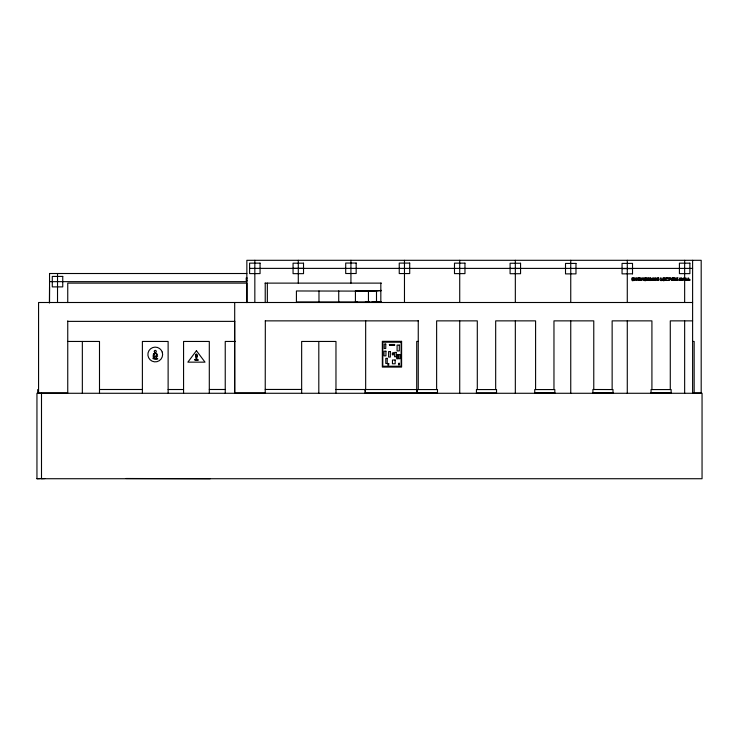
<?xml version="1.0" encoding="UTF-8"?>
<svg xmlns="http://www.w3.org/2000/svg" width="739" height="739" viewBox="0 0 739 739"><rect width="100%" height="100%" fill="white"/><g stroke="black" fill="none" stroke-linecap="round" stroke-linejoin="round"><path stroke-width="1.11" d="M49.411 303.036L49.541 286.889M390.866 344.494L390.866 345.335L391.337 344.494M390.755 345.298C389.241 345.344 390.802 344.873 392.326 344.494M390.275 345.353C390.155 344.254 390.404 345.39 389.388 344.494L394.654 344.494L394.589 345.353L391.855 345.307L391.827 344.494M389.388 344.522C390.709 344.134 389.287 346.406 389.527 344.494M156.308 359.015C157.472 358.757 156.114 358.489 156.243 359.089M392.418 345.039L392.104 344.494M392.945 344.494L392.714 345.289L393.582 345.187M393.037 344.947L393.194 344.494M394.081 344.577L394.441 345.353L394.515 344.494M392.27 345.335L392.852 345.187M391.18 345.113L390.931 344.642M394.072 345.187L394.164 344.494L394.423 345.011M195.983 359.431L195.983 360.226M155.855 358.711L156.021 358.738M196.251 359.875L196.417 359.902M393.517 345.335L393.554 344.54L392.991 344.882M634.57 279.97C635.494 282.233 633.434 277.227 635.097 277.892L636.334 279.453C635.808 273.541 638.487 285.042 634.709 278.372M390.21 345.187L390.478 344.716M390.478 344.503L390.654 345.335M389.592 345.058L389.85 344.494M391.485 344.494L391.846 345.224L391.273 344.827M389.629 344.494L389.915 345.242M665.34 278.686L665.525 278.363A1.312 1.312 0 0 1 666.809 277.919M154.876 359.043C155.938 357.842 154.968 359.597 154.904 358.609M392.668 345.261L392.575 344.494M154.673 353.371L153.638 354.572L153.25 354.24L154.968 352.909M196.999 360.216L197.101 359.662L196.879 360.179M391.818 345.261L391.725 344.494M681.09 280.33L681.266 279.203L680.379 279.203L680.73 280.414L679.418 280.414M668.619 280.33C669.451 279.111 668.148 278.104 667.964 277.892L670.227 277.892C669.229 277.679 670.495 281.125 668.435 280.414M154.968 359.062L154.867 358.507M682.319 280.414L683.695 277.846L684.998 280.414M381.398 290.686L355.422 290.907L355.422 301.955L369.583 301.955M381.398 290.381L374.59 291.138L296.422 290.972L296.422 301.955L357.306 301.955M640.011 280.34C639.217 274.409 643.66 280.608 639.928 280.414M646.764 280.34L646.68 277.966L648.787 277.892C647.53 278.843 648.177 278.686 647.881 280.275M652.047 280.34C651.493 277.107 653.812 277.051 653.193 280.34M676.009 280.34L675.926 277.966L678.033 277.892C676.767 278.834 677.432 278.686 677.127 280.275M679.501 280.34C678.596 278.483 680.998 276.414 680.379 279.037L681.266 279.037C681.053 276.257 682.651 278.723 682.226 280.414M685.192 280.34C684.748 276.977 686.817 277.208 686.402 280.275M687.723 280.34C687.288 276.977 689.348 277.208 688.933 280.275M661.59 280.275L662.412 279.527L662.32 280.414C657.553 282.03 661.747 273.836 661.377 280.275M686.614 280.275L687.436 279.527L687.344 280.414C683.076 280.33 684.157 279.85 680.915 280.414M689.145 280.275L689.967 279.527L689.875 280.414L687.639 280.414M380.825 301.955L365.334 302.112M633.037 280.275L633.979 279.61L633.868 280.414C631.032 282.566 630.857 275.887 633.794 277.892C632.538 278.834 633.194 278.686 632.889 280.275M645.498 280.275L646.44 279.61L646.32 280.414C643.484 282.566 643.318 275.887 646.255 277.892C644.99 278.843 645.637 278.686 645.35 280.275M648.029 280.275L648.971 279.61L648.86 280.414L646.68 280.414M663.973 280.275L664.915 279.61L664.804 280.414C661.968 282.566 661.793 275.887 664.731 277.892C663.465 278.834 664.13 278.686 663.825 280.275M677.275 280.275L678.217 279.61L678.106 280.414L675.095 280.414L674.116 279.268M36.95 478.724L702.05 478.724L702.05 393.277L36.95 393.277L36.95 478.724L40.377 478.53M44.922 478.53L41.495 478.724L41.495 393.277M650.255 279.13C651.456 275.592 650.311 282.261 649.535 280.229C648.399 275.592 652.269 278.548 651.918 280.414M249.597 268.377L692.609 268.405M293.06 268.414L303.526 268.414M510.095 268.479L520.561 268.479M622.053 268.627L632.519 268.627M49.541 273.513L246.854 273.513M632.519 273.818L622.053 273.864L622.053 263.398L632.519 263.398L632.519 273.864M246.854 277.947L246.336 277.947L246.336 280.58L246.854 280.58M246.336 278.076L246.854 278.076M673.044 277.966C672.342 284.432 668.952 276.22 671.381 278.344C670.365 281.808 674.088 279.499 672.176 277.966C675.917 276.562 674.975 279.25 675.889 280.34M246.336 278.113L246.854 278.15M674.116 279.13C676.351 275.629 672.98 284.709 673.174 277.966M650.154 279.268L651.124 280.414L653.276 280.414M246.336 279.638L246.854 279.638M654.311 280.414C653.248 281.291 652.906 277.19 654.311 277.892L655.548 279.453C655.013 273.559 657.719 285.023 653.923 278.372L654.255 280.34M246.336 280.46L246.854 280.524M49.541 281.651L246.854 281.651M265.061 283.12L381.407 283.12M376.502 302.029L381.398 302.029M692.609 302.5L38.567 302.5L38.567 392.936L67.748 392.936L67.748 320.865M265.227 320.865L418.256 320.865M692.609 320.865L670.282 320.865L670.282 389.564M67.748 321.373L234.697 321.373M67.471 341.455L99.497 341.455L99.497 393.277M235.529 341.455L225.238 341.455L225.238 393.277M418.256 341.409L416.713 341.409L416.713 393.277M692.609 341.455L694.152 341.455L694.152 392.936M394.118 344.651L394.58 345.353M195.918 356.632L195.576 354.923L197.295 354.923L196.953 356.632M194.948 359.45C195.318 361.574 194.468 358.554 195.447 359.967L196.011 359.431M196.011 360.253L194.985 359.551M99.497 389.499L142.387 389.499M168.123 389.518L183.568 389.518M209.303 389.49L225.238 389.49M265.246 389.453L301.651 389.453M335.968 389.499L437.488 389.564L437.488 393.277M234.642 321.012L234.697 392.936L265.329 392.936M437.488 392.936L364.955 392.88L365.158 389.499L365.417 391.217M476.443 392.936L496.534 392.936M534.731 392.936L554.823 392.936M592.909 392.936L613 392.936M651.059 392.936L671.141 392.936M692.609 392.936L701.191 392.936M126.147 478.502L210.245 478.724M371.883 302.048L376.502 302.233L376.502 290.686M638.653 279.425C638.958 282.307 636.307 277.43 638.949 278.086A0.97 0.97 0 0 1 639.29 278.409L639.512 277.836L638.163 277.864A1.33 1.33 0 0 0 637.443 278.224L637.175 279.758L638.745 280.46A2.494 2.494 0 0 0 639.512 280.257L639.808 279.36L638.588 279.425M666.883 277.864C668.887 278.797 666.55 277.494 665.931 278.788A2.097 2.097 0 0 0 665.987 279.73C666.273 281.032 668.638 279.342 666.892 280.441A1.737 1.737 0 0 1 666.218 280.432L665.737 280.22A1.136 1.136 0 0 1 665.405 279.841M265.329 320.865L265.227 392.936M155.559 352.909L157.268 354.221L156.89 354.572L155.864 353.371M701.191 393.277L701.191 260.304L246.854 260.304L246.854 302.639M692.609 260.304L692.609 393.277M684.647 260.304L684.647 302.5M684.647 320.865L684.647 393.277M671.141 393.277L671.141 389.564L651.059 389.564L651.059 393.277M670.282 393.277L670.282 392.788L651.918 392.788L651.918 393.277M651.918 389.564L651.918 320.865L612.141 320.865L612.141 389.564M627.282 260.304L627.282 302.5M627.282 320.865L627.282 393.277M613 393.277L613 389.564L592.909 389.499L592.909 393.277M612.114 393.277L612.141 392.788L593.768 392.788L593.768 393.277M593.768 389.564L593.768 320.865L553.964 320.865L553.964 389.564M570.748 260.304L570.748 302.5M570.748 320.865L570.748 393.277M554.823 393.277L554.823 389.564L534.731 389.564L534.731 393.277M553.964 393.277L553.964 392.788L535.59 392.788L535.59 393.277M535.59 389.564L535.59 320.865L495.675 320.865L495.675 389.564M515.332 260.304L515.332 302.5M515.332 320.865L515.332 393.277M496.534 393.277L496.534 389.564L476.443 389.564L476.443 393.277M477.302 389.564L477.302 320.865L436.629 320.865L436.629 389.564M459.723 260.304L459.723 302.5M459.723 320.865L459.723 393.277M436.629 393.277L436.629 392.788L418.256 392.788L418.256 393.277M418.256 320.569L418.256 389.564M417.406 389.564L417.406 393.277M404.473 260.304L404.473 302.5M394.358 344.494L394.33 345.335L393.998 344.494M393.896 344.494L393.896 345.335M393.711 344.494L393.619 345.335M393.434 344.494L393.379 345.335M392.464 344.494L392.464 345.335M391.993 344.494L391.993 345.335M391.005 344.494L391.005 345.335M390.802 344.494L390.802 345.335M390.497 344.476L390.414 345.335M380.825 283.12L380.825 302.5M368.456 291.148L368.456 302.233M365.666 320.569L365.666 389.499M350.933 260.304L350.933 283.12M338.73 290.898L338.73 301.955M335.968 393.277L335.968 341.455L301.651 341.455L301.651 393.277M318.98 290.954L318.98 301.955M318.805 341.455L318.805 393.277M298.288 260.304L298.288 283.12M267.342 283.12L267.342 302.325M265.227 283.12L265.227 302.565M254.835 260.304L254.835 302.5M246.918 302.5L246.918 283.12L67.748 283.12L67.748 302.565M234.697 302.5L234.697 392.936M209.303 393.277L209.303 341.455L183.568 341.455L183.568 393.277M196.953 355.431L196.953 358.35L195.918 358.35L195.918 355.431M196.435 356.808L196.435 358.35M168.123 393.277L168.123 341.455L142.387 341.455L142.387 393.277M156.631 356.152L156.631 357.694L155.947 357.694L155.947 356.152M154.571 356.152L154.571 357.694L153.888 357.694L153.888 356.152M82.343 341.455L82.343 393.277M57.522 273.513L57.522 302.5M49.541 273.467L49.541 302.537M37.707 389.564L37.707 392.936M665.497 279.989A1.312 1.312 0 0 1 665.34 278.686M665.784 278.113A1.423 1.423 0 0 1 666.264 277.882M154.359 358.748L154.359 358.748M643.66 278.224L643.651 280.469L641.886 278.372C642.801 283.185 640.159 278.03 642.274 277.892L643.512 279.453L643.152 277.966L643.66 278.224M656.953 278.871C657.026 282.335 659.105 277.31 658.735 280.257A2.494 2.494 0 0 1 657.959 280.46L656.389 279.758L656.666 278.224A1.33 1.33 0 0 1 657.377 277.864L658.735 277.836L658.504 278.409A0.97 0.97 0 0 0 658.163 278.086L656.953 278.871M157.703 358.914L157.379 358.517L157.703 358.914M198.107 360.078L197.775 359.681L198.107 360.078M153.804 358.323C152.733 359.884 152.696 356.263 153.638 358.803L153.804 358.323M195.992 354.332C196.556 356.106 197.368 353.085 195.992 354.332M683.436 278.695L683.048 279.554L683.806 279.554L683.436 278.695M155.255 352.448L152.918 356.152L157.656 356.152L155.255 352.448M196.435 350.72L187.854 362.156L205.017 362.156L196.435 350.72M260.063 263.139L249.597 263.139L249.597 273.606L260.063 273.606L260.063 263.139M356.17 263.047L345.704 263.047L345.704 273.513L356.17 273.513L356.17 263.047M409.711 263.093L399.245 263.093L399.245 273.559L409.711 273.559L409.711 263.093M464.96 263.149L454.494 263.149L454.494 273.615L464.96 273.615L464.96 263.149M689.884 263.167L679.418 263.167L679.418 273.633L689.884 273.633L689.884 263.167M303.526 263.186L293.06 263.186L293.06 273.652L303.526 273.652L303.526 263.186M520.561 263.25L510.095 263.25L510.095 273.716L520.561 273.716L520.561 263.25M575.977 263.426L565.511 263.426L565.511 273.892L575.977 273.864L575.977 263.426M62.75 276.423L52.284 276.423L52.284 286.889L62.75 286.889L62.75 276.423M401.6 341.344L382.331 341.344L382.331 367.08L401.6 367.08L401.6 341.344M401.12 342.203L382.811 342.203L382.811 366.23L401.12 366.23L401.12 342.203M385.767 344.069L384.225 344.069L384.225 348.512L385.767 348.512L385.767 344.069M399.309 345.085L397.092 345.085L397.092 350.914L399.309 350.914L399.309 345.085M385.943 351.219L384.012 351.219L384.012 355.856L385.943 355.856L385.943 351.219M390.34 351.57L388.603 351.57L388.603 357.057L390.34 357.057L390.34 351.57M396.233 352.42L394.598 352.42L394.598 356.715L396.233 356.715L396.233 352.42M393.388 352.965L392.326 352.965L392.326 354.849L393.388 354.849L393.388 352.965M397.859 354.508L396.704 354.508L396.704 358.794L397.859 358.794L397.859 354.508M400.058 354.544L398.617 354.544L398.617 358.711L400.058 358.711L400.058 354.544M387.236 358.341L385.795 358.341L385.795 363.486L387.236 363.486L387.236 358.341M395.162 360.013L392.455 360.013L392.455 363.782L395.162 363.782L395.162 360.013M399.402 363.311L398.533 363.311L398.533 364.854L399.402 364.854L399.402 363.311M388.714 363.514L387.846 363.514L387.846 365.057L388.714 365.057L388.714 363.514M162.238 352.097L161.379 350.378A7.381 7.381 0 0 0 148.936 350.692A7.381 7.381 0 0 0 154.479 361.833A7.381 7.381 0 0 0 162.238 352.097M154.737 352.309A1.035 1.035 0 0 0 156.289 351.413A1.035 1.035 0 0 0 154.737 350.517A1.035 1.035 0 0 0 154.737 352.309"/></g></svg>
